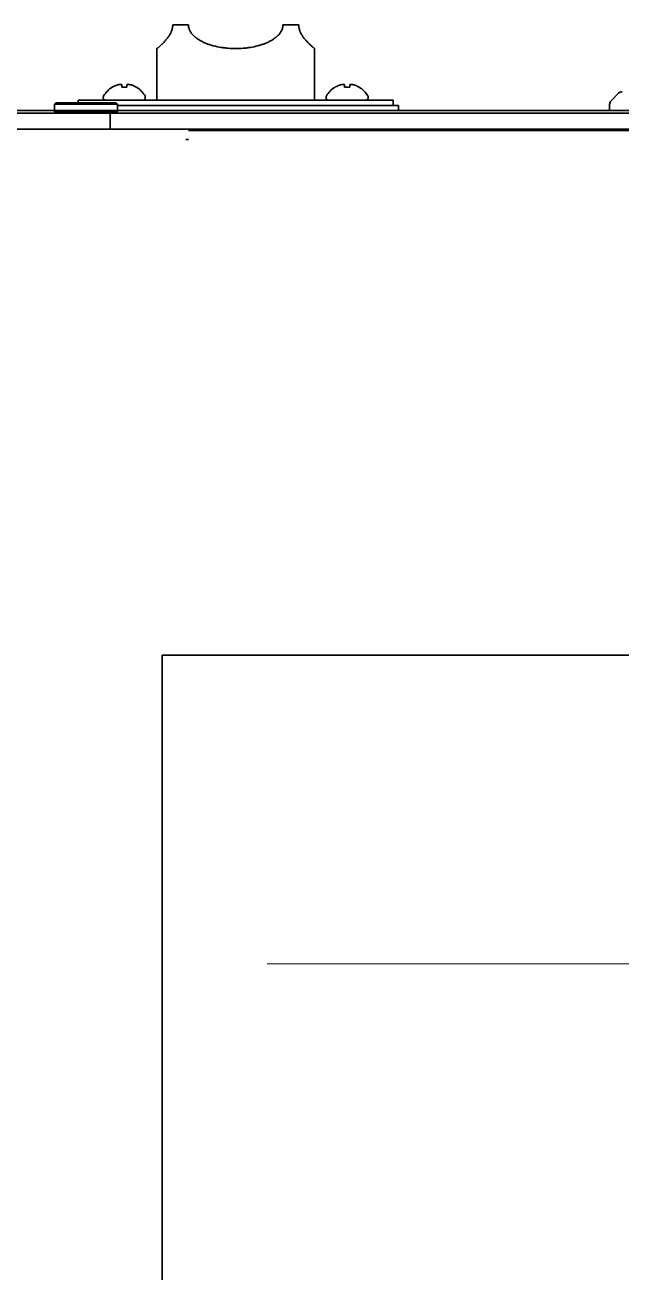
# Model space of a CAD drawing. Extents: x -760 to 4209, y 5795 to 10328.
# Drawn here: x 2072.4 to 2186, y 8581.7 to 8819.2 of the extents above; entities that cross this region are included whole.
import ezdxf

# ---------------------------------------------------------------- set-up
doc = ezdxf.new("R2010")
doc.units = 0
doc.header["$LTSCALE"] = 5
doc.layers.get('0').update_dxf_attribs({"linetype": 'CONTINUOUS', "lineweight": 0})
doc.layers.add('1', color=7, linetype='CONTINUOUS', true_color=0xffffff)

msp = doc.modelspace()

# ---------------------------------------------------------------- linework, layer by layer
at = {"color": 2}
msp.add_line((2118.55, 8640.4), (2441.55, 8640.4), dxfattribs=at)
at = {"layer": '1', "color": 7, "linetype": 'Continuous', "lineweight": 35}
for p, q in [((2100.55, 8819.23), (2103.55, 8819.23)), ((2121.55, 8819.23), (2124.55, 8819.23)), ((2097.55, 8814.73), (2097.55, 8804.9)), ((2127.55, 8804.9), (2127.55, 8814.73)), ((2089.04, 8807.35), (2089.04, 8807.38)), ((2093.64, 8807.38), (2093.64, 8807.35)), ((2131.47, 8807.35), (2131.47, 8807.38)), ((2136.07, 8807.38), (2136.07, 8807.35)), ((2082.55, 8804.9), (2142.55, 8804.9)), ((2082.55, 8804.9), (2082.55, 8804.4)), ((2087.34, 8805.5), (2087.34, 8805.3)), ((2095.34, 8805.3), (2095.34, 8805.5)), ((2129.77, 8805.5), (2129.77, 8805.3)), ((2137.77, 8805.3), (2137.77, 8805.5)), ((2142.55, 8803.9), (2142.55, 8804.9)), ((2185.48, 8806.21), (2184.06, 8804.79)), ((2185.48, 8806.21), (2184.06, 8804.79)), ((2089.8, 8802.4), (1853.05, 8802.4)), ((1938.05, 8802.9), (2143.55, 8802.9)), ((2078.3, 8804.4), (2078.05, 8804.15)), ((2078.05, 8804.15), (2078.05, 8802.65)), ((2078.05, 8804.15), (2090.05, 8804.15)), ((2078.05, 8802.65), (2078.3, 8802.4)), ((2090.05, 8802.65), (2078.05, 8802.65)), ((2078.3, 8804.4), (2089.8, 8804.4)), ((2087.23, 8802.4), (2088.64, 8802.4)), ((2102.4, 8802.4), (2088.64, 8802.4)), ((2088.64, 8802.4), (2088.64, 8799.4)), ((2090.05, 8804.15), (2089.8, 8804.4)), ((2089.8, 8802.4), (2090.05, 8802.65)), ((2090.05, 8802.65), (2090.05, 8804.15)), ((2090.05, 8803.9), (2143.55, 8803.9)), ((2090.06, 8802.9), (2470.05, 8802.9)), ((2102.4, 8802.4), (2103.1, 8802.4)), ((2457.01, 8802.4), (2103.1, 8802.4)), ((2143.55, 8802.9), (2143.55, 8803.9)), ((2183.77, 8804.09), (2183.77, 8802.9)), ((2183.77, 8804.09), (2183.77, 8802.9)), ((2088.64, 8799.4), (1853.05, 8799.4)), ((2088.64, 8799.4), (2087.23, 8799.4)), ((2102.4, 8799.4), (2088.64, 8799.4)), ((2103.1, 8799.4), (2102.4, 8799.4)), ((2103.55, 8797.4), (2103.05, 8797.4)), ((2457.01, 8799.4), (2103.1, 8799.4)), ((2456.55, 8799.15), (2103.55, 8799.15)), ((2104.05, 8799.4), (2104.05, 8799.15)), ((2104.45, 8799.15), (2104.45, 8799.4)), ((2105.45, 8799.4), (2105.45, 8799.15)), ((2106.45, 8799.4), (2106.45, 8799.15)), ((2111.92, 8799.4), (2111.92, 8799.15)), ((2461.55, 8699.15), (2098.55, 8699.15)), ((2098.55, 8699.15), (2098.55, 8206.1))]:
    msp.add_line(p, q, dxfattribs=at)
for centre, radius, start, end in [((2091.54, 8803.28), 4.8, 121.5837, 149.6988), ((2091.34, 8803.6), 3.78, 90.0035, 97.6041), ((2091.34, 8803.6), 3.78, 82.3959, 89.9965), ((2091.14, 8803.28), 4.8, 30.3012, 58.4186), ((2133.97, 8803.28), 4.8, 121.5837, 149.6988), ((2133.77, 8803.6), 3.78, 90.0035, 97.6041), ((2133.77, 8803.6), 3.78, 82.3959, 89.9965), ((2133.57, 8803.28), 4.8, 30.3012, 58.4186), ((2087.74, 8805.5), 0.4, 149.6988, 180), ((2087.74, 8805.3), 0.4, 180, 270), ((2094.94, 8805.3), 0.4, 270, 0), ((2094.94, 8805.5), 0.4, 0, 30.3012), ((2130.17, 8805.5), 0.4, 149.6988, 180), ((2130.17, 8805.3), 0.4, 180, 270), ((2137.37, 8805.3), 0.4, 270, 0), ((2137.37, 8805.5), 0.4, 0, 30.3012), ((2184.77, 8804.09), 1, 135, 180), ((2184.77, 8804.09), 1, 135, 180), ((2186.19, 8805.5), 1, 90, 135), ((2186.19, 8805.5), 1, 90, 135), ((2106.45, 8797.4), 2, 90, 120.0009)]:
    msp.add_arc(centre, radius, start, end, dxfattribs=at)
for points, knots in [([(2100.55, 8819.23), (2100.55, 8819.17), (2100.55, 8819.11), (2100.55, 8818.99), (2100.54, 8818.93), (2100.52, 8818.75), (2100.5, 8818.64), (2100.45, 8818.41), (2100.42, 8818.31), (2100.35, 8818.1), (2100.31, 8818), (2100.26, 8817.88), (2100.25, 8817.86), (2100.23, 8817.81), (2100.21, 8817.79), (2100.18, 8817.72), (2100.16, 8817.67), (2100.09, 8817.54), (2100.04, 8817.46), (2099.95, 8817.29), (2099.9, 8817.22), (2099.8, 8817.07), (2099.75, 8817), (2099.68, 8816.89), (2099.65, 8816.86), (2099.6, 8816.79), (2099.58, 8816.76), (2099.5, 8816.66), (2099.45, 8816.6), (2099.35, 8816.48), (2099.31, 8816.42), (2099.21, 8816.31), (2099.16, 8816.25), (2098.93, 8815.99), (2098.75, 8815.81), (2098.54, 8815.61), (2098.5, 8815.57), (2098.43, 8815.5), (2098.31, 8815.39), (2098.21, 8815.3), (2098.02, 8815.12), (2097.91, 8815.03), (2097.8, 8814.93), (2097.77, 8814.91), (2097.74, 8814.88), (2097.72, 8814.87), (2097.71, 8814.86), (2097.67, 8814.83), (2097.62, 8814.78), (2097.58, 8814.75), (2097.56, 8814.73), (2097.55, 8814.73), (2097.55, 8814.73)], [0, 0, 0, 0, 0.015636, 0.015636, 0.031272, 0.031272, 0.062545, 0.062545, 0.093817, 0.093817, 0.12509, 0.12509, 0.132908, 0.132908, 0.140726, 0.140726, 0.156362, 0.156362, 0.187635, 0.187635, 0.218907, 0.218907, 0.25018, 0.25018, 0.265816, 0.265816, 0.281452, 0.281452, 0.312725, 0.312725, 0.343997, 0.343997, 0.37527, 0.37527, 0.50036, 0.50036, 0.531632, 0.531632, 0.562905, 0.62545, 0.62545, 0.750539, 0.750539, 0.781812, 0.797448, 0.797448, 0.813084, 0.813084, 0.875629, 0.938174, 0.938174, 1, 1, 1, 1]), ([(2121.55, 8819.23), (2121.55, 8819.17), (2121.55, 8819.11), (2121.54, 8818.99), (2121.54, 8818.93), (2121.51, 8818.75), (2121.48, 8818.64), (2121.41, 8818.41), (2121.37, 8818.31), (2121.27, 8818.1), (2121.22, 8818), (2121.13, 8817.86), (2121.1, 8817.81), (2121.03, 8817.72), (2121, 8817.67), (2120.9, 8817.54), (2120.83, 8817.45), (2120.68, 8817.29), (2120.61, 8817.22), (2120.45, 8817.07), (2120.37, 8816.99), (2120.25, 8816.89), (2120.2, 8816.85), (2120.12, 8816.79), (2120.07, 8816.75), (2119.94, 8816.66), (2119.86, 8816.59), (2119.59, 8816.41), (2119.4, 8816.3), (2119.02, 8816.09), (2118.82, 8816), (2118.42, 8815.81), (2118.22, 8815.73), (2117.91, 8815.61), (2117.8, 8815.57), (2117.59, 8815.5), (2117.48, 8815.46), (2117.16, 8815.36), (2116.94, 8815.3), (2116.28, 8815.12), (2115.83, 8815.03), (2115.14, 8814.92), (2114.91, 8814.88), (2114.56, 8814.84), (2114.39, 8814.82), (2114.21, 8814.8), (2114.09, 8814.79), (2114.03, 8814.79), (2113.5, 8814.75), (2113.03, 8814.73), (2112.08, 8814.73), (2111.61, 8814.75), (2110.91, 8814.8), (2110.67, 8814.83), (2110.32, 8814.87), (2110.2, 8814.88), (2109.97, 8814.92), (2109.85, 8814.93), (2109.28, 8815.03), (2108.83, 8815.12), (2108.17, 8815.29), (2107.95, 8815.36), (2107.53, 8815.49), (2107.32, 8815.57), (2107, 8815.68), (2106.9, 8815.73), (2106.69, 8815.81), (2106.59, 8815.86), (2106.29, 8815.99), (2106.09, 8816.09), (2105.81, 8816.25), (2105.71, 8816.3), (2105.53, 8816.42), (2105.43, 8816.47), (2105.25, 8816.59), (2105.17, 8816.66), (2105.04, 8816.75), (2104.99, 8816.79), (2104.91, 8816.85), (2104.86, 8816.89), (2104.74, 8816.99), (2104.66, 8817.07), (2104.5, 8817.22), (2104.43, 8817.29), (2104.28, 8817.46), (2104.21, 8817.54), (2104.11, 8817.67), (2104.08, 8817.72), (2104.01, 8817.81), (2103.98, 8817.86), (2103.89, 8818), (2103.84, 8818.1), (2103.77, 8818.25), (2103.74, 8818.31), (2103.71, 8818.39), (2103.7, 8818.41), (2103.68, 8818.47), (2103.67, 8818.5), (2103.63, 8818.64), (2103.6, 8818.75), (2103.57, 8818.93), (2103.57, 8818.99), (2103.56, 8819.08), (2103.56, 8819.11), (2103.56, 8819.17), (2103.55, 8819.2), (2103.55, 8819.23)], [0, 0, 0, 0, 0.007812, 0.007812, 0.015625, 0.015625, 0.03125, 0.03125, 0.046875, 0.046875, 0.0625, 0.0625, 0.070312, 0.070312, 0.078125, 0.078125, 0.09375, 0.09375, 0.109375, 0.109375, 0.125, 0.125, 0.132812, 0.132812, 0.140625, 0.140625, 0.15625, 0.15625, 0.1875, 0.1875, 0.21875, 0.21875, 0.25, 0.25, 0.265625, 0.265625, 0.28125, 0.28125, 0.3125, 0.3125, 0.375, 0.375, 0.40625, 0.40625, 0.421875, 0.429687, 0.429687, 0.4375, 0.4375, 0.5, 0.5, 0.5625, 0.5625, 0.59375, 0.59375, 0.609375, 0.609375, 0.625, 0.625, 0.6875, 0.6875, 0.71875, 0.71875, 0.75, 0.75, 0.765625, 0.765625, 0.78125, 0.78125, 0.8125, 0.8125, 0.828125, 0.828125, 0.84375, 0.84375, 0.859375, 0.859375, 0.867187, 0.867187, 0.875, 0.875, 0.890625, 0.890625, 0.90625, 0.90625, 0.921875, 0.921875, 0.929688, 0.929688, 0.9375, 0.9375, 0.953125, 0.953125, 0.960938, 0.960938, 0.964844, 0.964844, 0.96875, 0.96875, 0.984375, 0.984375, 0.992188, 0.992188, 0.996094, 0.996094, 1, 1, 1, 1]), ([(2127.55, 8814.73), (2127.55, 8814.73), (2127.55, 8814.73), (2127.55, 8814.73), (2127.53, 8814.75), (2127.46, 8814.8), (2127.44, 8814.83), (2127.37, 8814.88), (2127.33, 8814.92), (2127.27, 8814.97), (2127.23, 8815), (2127.19, 8815.04), (2127.17, 8815.06), (2127.15, 8815.07), (2127.09, 8815.13), (2126.97, 8815.24), (2126.83, 8815.36), (2126.68, 8815.5), (2126.61, 8815.57), (2126.45, 8815.73), (2126.36, 8815.81), (2126.19, 8815.99), (2126.09, 8816.09), (2125.98, 8816.22), (2125.95, 8816.25), (2125.9, 8816.3), (2125.88, 8816.33), (2125.81, 8816.42), (2125.76, 8816.47), (2125.61, 8816.66), (2125.51, 8816.78), (2125.38, 8816.96), (2125.36, 8816.99), (2125.31, 8817.07), (2125.28, 8817.1), (2125.21, 8817.22), (2125.16, 8817.29), (2125.07, 8817.46), (2125.02, 8817.54), (2124.93, 8817.72), (2124.89, 8817.81), (2124.83, 8817.93), (2124.82, 8817.95), (2124.8, 8818), (2124.77, 8818.07), (2124.75, 8818.15), (2124.69, 8818.31), (2124.66, 8818.41), (2124.62, 8818.58), (2124.61, 8818.64), (2124.59, 8818.75), (2124.58, 8818.81), (2124.56, 8818.99), (2124.55, 8819.11), (2124.55, 8819.23)], [0, 0, 0, 0, 0.000375, 0.000375, 0.125328, 0.125328, 0.187805, 0.187805, 0.250281, 0.250281, 0.281519, 0.297139, 0.297139, 0.312758, 0.312758, 0.375234, 0.437711, 0.437711, 0.500187, 0.500187, 0.562664, 0.562664, 0.625141, 0.625141, 0.64076, 0.64076, 0.656379, 0.656379, 0.687617, 0.687617, 0.750094, 0.750094, 0.765713, 0.765713, 0.781332, 0.781332, 0.81257, 0.81257, 0.843809, 0.843809, 0.875047, 0.875047, 0.882856, 0.882856, 0.890666, 0.906285, 0.906285, 0.937523, 0.937523, 0.953143, 0.953143, 0.968762, 0.968762, 1, 1, 1, 1]), ([(2090.84, 8807.35), (2090.84, 8807.47), (2090.84, 8807.58), (2090.84, 8807.72), (2090.84, 8807.76), (2090.84, 8807.83), (2090.84, 8807.87), (2090.84, 8807.9)], [0, 0, 0, 0, 0.5, 0.5, 0.75, 0.75, 1, 1, 1, 1]), ([(2093.64, 8807.35), (2093.43, 8807.47), (2093.22, 8807.58), (2092.9, 8807.72), (2092.79, 8807.76), (2092.57, 8807.83), (2092.45, 8807.87), (2092.34, 8807.9)], [0, 0, 0, 0, 0.5, 0.5, 0.75, 0.75, 1, 1, 1, 1]), ([(2133.27, 8807.35), (2133.27, 8807.47), (2133.27, 8807.58), (2133.27, 8807.72), (2133.27, 8807.76), (2133.27, 8807.83), (2133.27, 8807.87), (2133.27, 8807.9)], [0, 0, 0, 0, 0.5, 0.5, 0.75, 0.75, 1, 1, 1, 1]), ([(2136.07, 8807.35), (2135.87, 8807.47), (2135.66, 8807.58), (2135.33, 8807.72), (2135.22, 8807.76), (2135, 8807.83), (2134.89, 8807.87), (2134.77, 8807.9)], [0, 0, 0, 0, 0.5, 0.5, 0.75, 0.75, 1, 1, 1, 1])]:
    msp.add_open_spline(points, degree=3, knots=knots, dxfattribs=at)
for points in [[(2090.34, 8807.9), (2090.28, 8807.88), (2090.17, 8807.85), (2090.01, 8807.8), (2089.85, 8807.75), (2089.7, 8807.69), (2089.55, 8807.62), (2089.39, 8807.54), (2089.22, 8807.46), (2089.1, 8807.39), (2089.04, 8807.35)], [(2090.84, 8807.9), (2090.81, 8807.9), (2090.77, 8807.91), (2090.69, 8807.91), (2090.62, 8807.91), (2090.55, 8807.91), (2090.48, 8807.91), (2090.41, 8807.91), (2090.36, 8807.9), (2090.34, 8807.9)], [(2092.34, 8807.9), (2092.31, 8807.9), (2092.26, 8807.91), (2092.19, 8807.91), (2092.11, 8807.91), (2092.04, 8807.91), (2091.98, 8807.91), (2091.91, 8807.91), (2091.86, 8807.9), (2091.84, 8807.9)], [(2091.84, 8807.9), (2091.84, 8807.88), (2091.84, 8807.85), (2091.84, 8807.8), (2091.84, 8807.75), (2091.84, 8807.69), (2091.84, 8807.62), (2091.84, 8807.54), (2091.84, 8807.46), (2091.84, 8807.39), (2091.84, 8807.35)], [(2132.77, 8807.9), (2132.72, 8807.88), (2132.61, 8807.85), (2132.45, 8807.8), (2132.29, 8807.75), (2132.13, 8807.69), (2131.98, 8807.62), (2131.83, 8807.54), (2131.66, 8807.46), (2131.54, 8807.39), (2131.47, 8807.35)], [(2133.27, 8807.9), (2133.25, 8807.9), (2133.2, 8807.91), (2133.13, 8807.91), (2133.06, 8807.91), (2132.99, 8807.91), (2132.92, 8807.91), (2132.84, 8807.91), (2132.8, 8807.9), (2132.77, 8807.9)], [(2134.77, 8807.9), (2134.75, 8807.9), (2134.7, 8807.91), (2134.62, 8807.91), (2134.55, 8807.91), (2134.48, 8807.91), (2134.41, 8807.91), (2134.34, 8807.91), (2134.3, 8807.9), (2134.27, 8807.9)], [(2134.27, 8807.9), (2134.27, 8807.88), (2134.27, 8807.85), (2134.27, 8807.8), (2134.27, 8807.75), (2134.27, 8807.69), (2134.27, 8807.62), (2134.27, 8807.54), (2134.27, 8807.46), (2134.27, 8807.39), (2134.27, 8807.35)]]:
    msp.add_open_spline(points, degree=3, dxfattribs=at)

doc.saveas('drawing.dxf')
